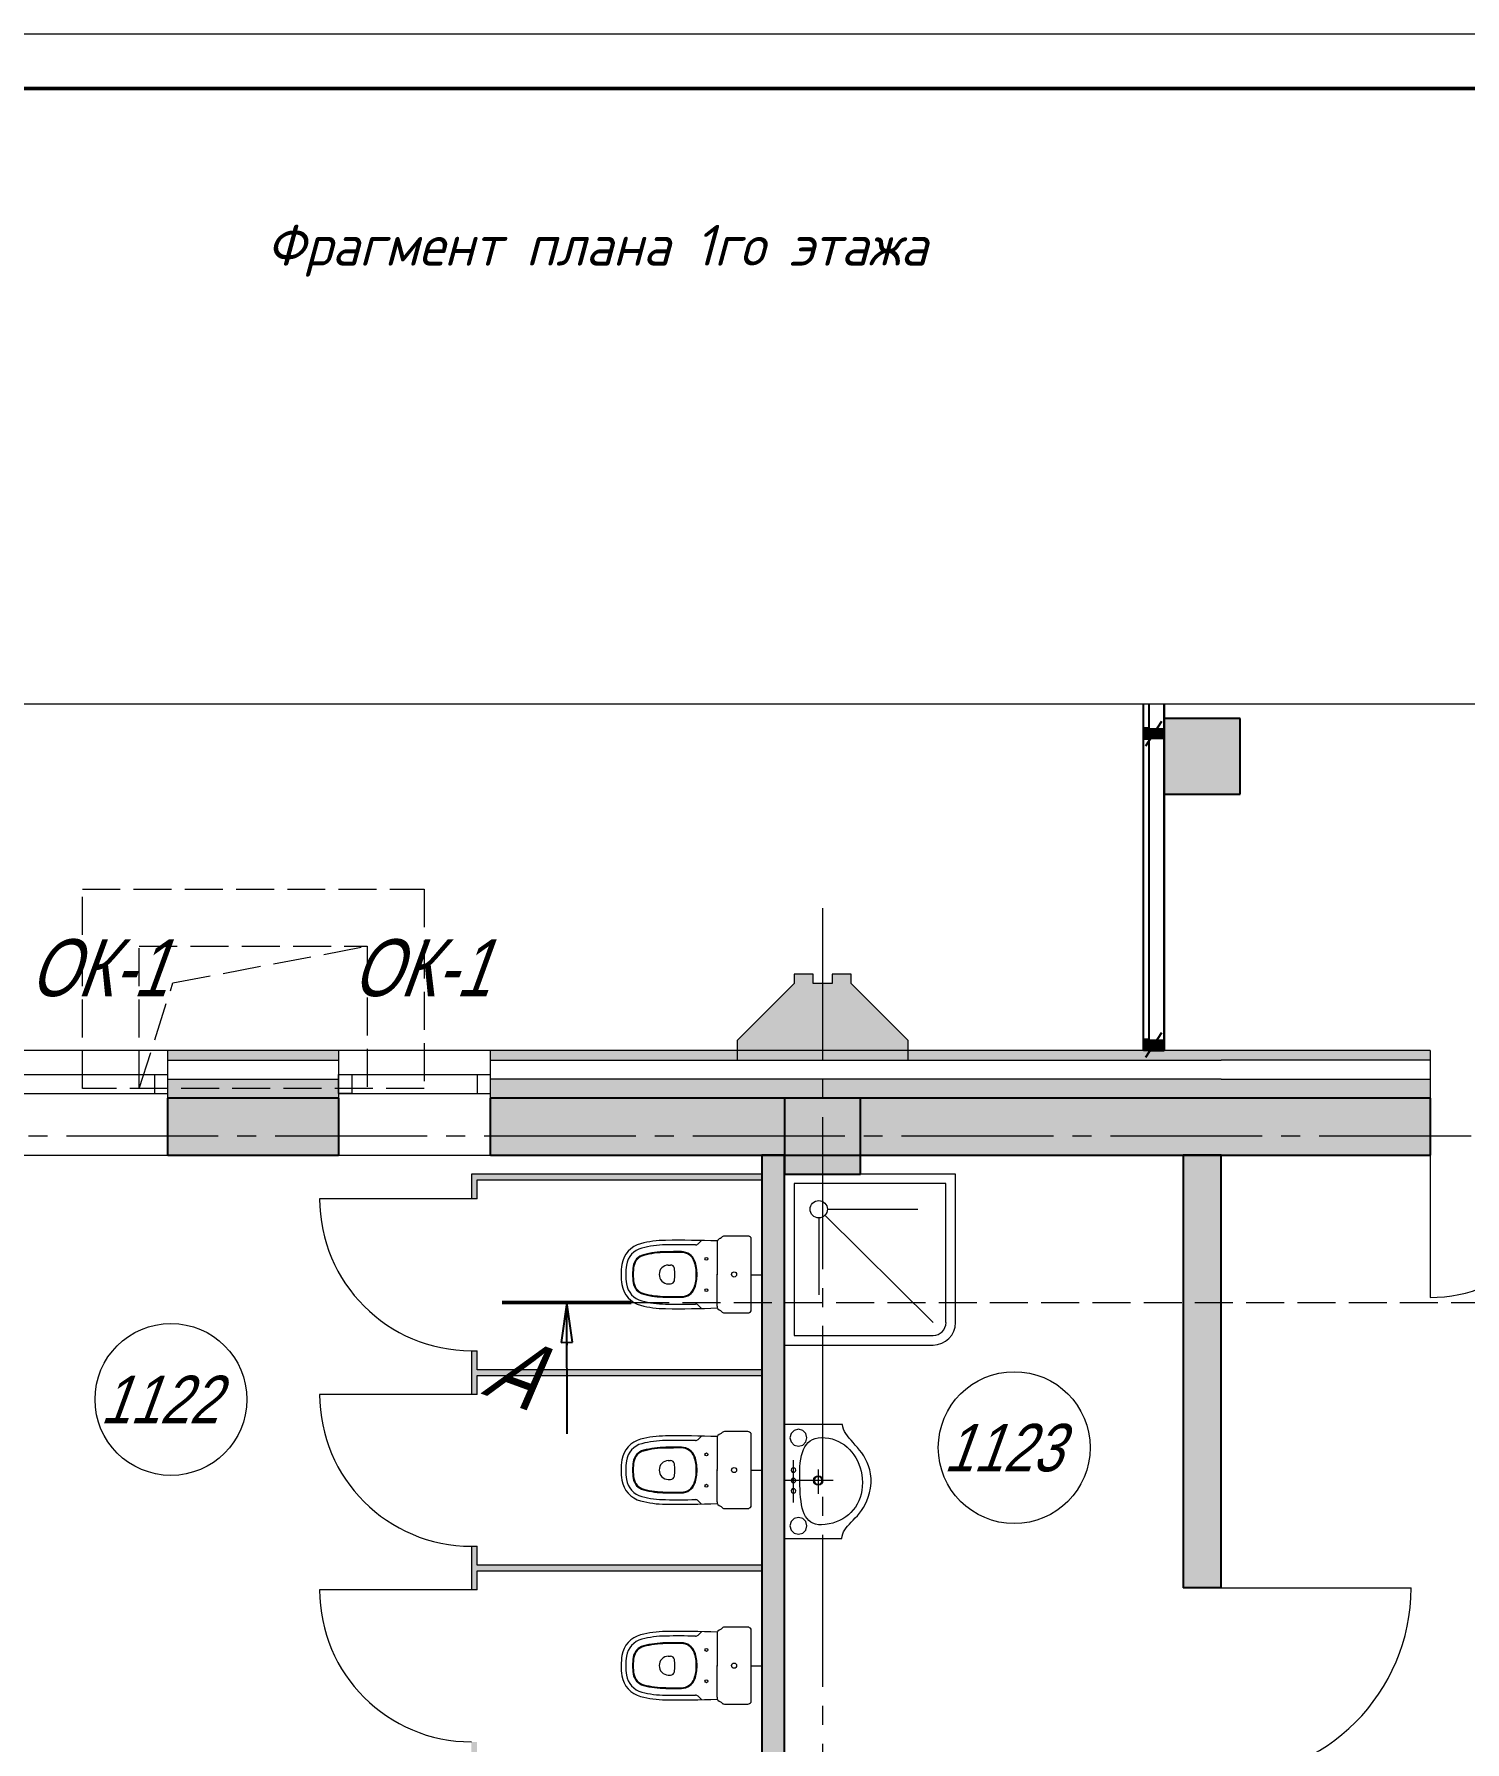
# Model space of a CAD drawing. Header units: millimetres. Extents: x 1949 to 134543, y 1145 to 48705.
# Drawn here: x 71671 to 76947, y 28490 to 34785 of the extents above; entities that cross this region are included whole.
import ezdxf

# ---------------------------------------------------------------- set-up
doc = ezdxf.new("R2010")
doc.units = ezdxf.units.MM
doc.linetypes.add('LTYPE_2', pattern=[270, 200, -70])
doc.linetypes.add('LTYPE_5', pattern=[1100, 800, -100, 100, -100])
for name, color, linetype, lineweight, true_color in [('STANDARD', 18, 'Continuous', 25, 0x000000), ('Общий01', 18, 'Continuous', 13, 0x000000), ('Общий02', 18, 'Continuous', 18, 0x000000), ('Растровая_поверхность', 18, 'Continuous', 5, 0x000000), ('Стена', 18, 'Continuous', 50, 0x000000), ('Стилевая_поверхн.', 18, 'Continuous', 5, 0x000000), ('Текст_1_10', 18, 'Continuous', 25, 0x000000)]:
    doc.layers.add(name, color=color, linetype=linetype, lineweight=lineweight, true_color=true_color)
doc.layers.add('АГПТ', color=7, linetype='Continuous')
doc.layers.add('Горизонтали--MAJ', color=56, linetype='Continuous', lineweight=5)
doc.layers.add('Оси', color=30, linetype='LTYPE_5', lineweight=9)
doc.styles.add('ARIALUNICODEMS', font='ARIALUNI.ttf')
doc.styles.add('GOST-2.304_Type-B_italic', font='GOST_Common Italic.ttf')

# ---------------------------------------------------------------- blocks, each defined once
blk = doc.blocks.new('1эт')
at = {"layer": 'Растровая_поверхность', "linetype": 'Continuous', "lineweight": 9}
blk.add_hatch(color=252, dxfattribs=at).paths.add_polyline_path([(-563121.4, 438193), (-563121.4, 438246.7), (-563421.3, 438546.7), (-563421.3, 438596.7), (-563521.4, 438596.7), (-563521.4, 438546.7), (-563621.4, 438546.7), (-563621.4, 438596.7), (-563721.5, 438596.7), (-563721.5, 438546.7), (-564021.5, 438246.7), (-564021.5, 438193)])
at = {"layer": 'Стена', "linetype": 'Continuous', "lineweight": 5}
for points in [[(-561371.5, 439943), (-561771.5, 439943), (-561771.5, 439543), (-561371.5, 439543)], [(-563371.5, 437943), (-563771.5, 437943), (-563771.5, 437543), (-563371.5, 437543)], [(-563891.5, 437643), (-563891.5, 429743), (-563771.5, 429743), (-563771.5, 437643)], [(-565421.5, 437513), (-563891.5, 437513), (-563891.5, 437543), (-565421.5, 437543)], [(-565391.5, 436483), (-563891.5, 436483), (-563891.5, 436513), (-565391.5, 436513)], [(-565391.5, 435453), (-563891.5, 435453), (-563891.5, 435483), (-565391.5, 435483)]]:
    blk.add_hatch(color=252, dxfattribs=at).paths.add_polyline_path(points)
h = blk.add_hatch(color=252, dxfattribs=at)
h.paths.add_polyline_path([(-567021.5, 438193), (-567021.5, 438143), (-566121.5, 438143), (-566121.5, 438193)])
h.paths.add_polyline_path([(-561471.5, 438193), (-565321.5, 438193), (-565321.5, 438143), (-561471.5, 438143)])
h.paths.add_polyline_path([(-567821.5, 438143), (-567821.5, 438193), (-571271.4, 438193), (-571271.4, 438143)])
h.paths.add_polyline_path([(-573071.4, 438143), (-572071.4, 438143), (-572071.4, 438193), (-573071.4, 438193)])
h.paths.add_polyline_path([(-580121.4, 438193), (-580121.4, 438143), (-579071.4, 438143), (-579071.4, 438193)])
h.paths.add_polyline_path([(-583121.4, 438193), (-583371.5, 438193), (-583371.5, 438143), (-583121.4, 438143)])
h.paths.add_polyline_path([(-573871.4, 438143), (-573871.4, 438193), (-576071.4, 438193), (-576071.4, 438143)])
h = blk.add_hatch(color=252, dxfattribs=at)
h.paths.add_polyline_path([(-558871.5, 438143), (-556071.5, 438143), (-556071.5, 438193), (-558871.5, 438193)])
h.paths.add_polyline_path([(-553071.5, 438143), (-553071.5, 438193), (-554071.5, 438193), (-554071.5, 438143)])
h.paths.add_polyline_path([(-546371.5, 438143), (-546371.5, 438193), (-548071.5, 438193), (-548071.5, 438143)])
h.paths.add_polyline_path([(-560371.5, 438143), (-560371.5, 438193), (-561471.5, 438193), (-561471.5, 438143)])
h = blk.add_hatch(color=252, dxfattribs=at)
h.paths.add_polyline_path([(-565321.5, 437943), (-561471.5, 437943), (-561471.5, 438043), (-565321.5, 438043)])
h.paths.add_polyline_path([(-573871.4, 437943), (-573871.4, 438043), (-576071.4, 438043), (-576071.4, 437943)])
h.paths.add_polyline_path([(-571271.4, 437943), (-567821.5, 437943), (-567821.5, 438043), (-571271.4, 438043)])
h.paths.add_polyline_path([(-583121.4, 437943), (-583121.4, 438043), (-583371.5, 438043), (-583371.5, 437943)])
h.paths.add_polyline_path([(-566121.5, 438043), (-567021.5, 438043), (-567021.5, 437943), (-566121.5, 437943)])
h.paths.add_polyline_path([(-573071.4, 438043), (-573071.4, 437943), (-572071.4, 437943), (-572071.4, 438043)])
h.paths.add_polyline_path([(-579071.4, 438043), (-580121.4, 438043), (-580121.4, 437943), (-579071.4, 437943)])
h = blk.add_hatch(color=252, dxfattribs=at)
h.paths.add_polyline_path([(-558871.5, 437943), (-556071.5, 437943), (-556071.5, 438043), (-558871.5, 438043)])
h.paths.add_polyline_path([(-553071.5, 437943), (-553071.5, 438043), (-554071.5, 438043), (-554071.5, 437943)])
h.paths.add_polyline_path([(-546371.5, 437943), (-546371.5, 438043), (-548071.5, 438043), (-548071.5, 437943)])
h.paths.add_polyline_path([(-560371.5, 437943), (-560371.5, 438043), (-561471.5, 438043), (-561471.5, 437943)])
h = blk.add_hatch(color=252, dxfattribs=at)
h.paths.add_polyline_path([(-580121.4, 437943), (-580121.4, 437643), (-579071.4, 437643), (-579071.4, 437943)])
h.paths.add_polyline_path([(-573071.4, 437643), (-572071.4, 437643), (-572071.4, 437943), (-573071.4, 437943)])
h.paths.add_polyline_path([(-567021.5, 437943), (-567021.5, 437643), (-566121.5, 437643), (-566121.5, 437943)])
h.paths.add_polyline_path([(-561471.5, 437943), (-565321.5, 437943), (-565321.5, 437643), (-561471.5, 437643)])
h.paths.add_polyline_path([(-567821.5, 437643), (-567821.5, 437943), (-571271.4, 437943), (-571271.4, 437643)])
h.paths.add_polyline_path([(-573871.4, 437943), (-576071.4, 437943), (-576071.4, 437643), (-573871.4, 437643)])
h.paths.add_polyline_path([(-583121.4, 437643), (-583121.4, 437943), (-583371.5, 437943), (-583371.5, 437643)])
h = blk.add_hatch(color=252, dxfattribs=at)
h.paths.add_polyline_path([(-558871.5, 437643), (-556071.5, 437643), (-556071.5, 437943), (-558871.5, 437943)])
h.paths.add_polyline_path([(-553071.5, 437643), (-553071.5, 437943), (-554071.5, 437943), (-554071.5, 437643)])
h.paths.add_polyline_path([(-546871.6, 437943), (-548071.5, 437943), (-548071.5, 437643), (-546871.6, 437643)])
h.paths.add_polyline_path([(-560371.5, 437643), (-560371.5, 437943), (-561471.5, 437943), (-561471.5, 437643)])
h = blk.add_hatch(color=252, dxfattribs=at)
h.paths.add_polyline_path([(-561471.5, 435363.2), (-561471.5, 437643), (-561671.5, 437643), (-561671.5, 435363.2)])
h.paths.add_polyline_path([(-561471.5, 431843.2), (-561671.5, 431843.2), (-561671.5, 429743), (-561471.5, 429743)])
h.paths.add_polyline_path([(-561671.5, 434363.2), (-561671.5, 432743.2), (-561471.5, 432743.2), (-561471.5, 434363.2)])
h = blk.add_hatch(color=252, dxfattribs=at)
h.paths.add_polyline_path([(-565421.5, 434553), (-565421.5, 434323), (-565391.5, 434323), (-565391.5, 434553)])
h.paths.add_polyline_path([(-565421.5, 437413), (-565391.5, 437413), (-565391.5, 437513), (-565421.5, 437513)])
h.paths.add_polyline_path([(-565391.5, 433423), (-565391.5, 433523), (-565421.5, 433523), (-565421.5, 433423)])
h.paths.add_polyline_path([(-565421.5, 435353), (-565391.5, 435353), (-565391.5, 435583), (-565421.5, 435583)])
h.paths.add_polyline_path([(-565391.5, 436383), (-565391.5, 436613), (-565421.5, 436613), (-565421.5, 436383)])
at = {"layer": 'Стилевая_поверхн.', "linetype": 'Continuous', "lineweight": 25}
for points in [[(-561771.4, 439892.6), (-561880.6, 439892.6), (-561880.6, 439832.6), (-561771.4, 439832.6)], [(-561771.4, 438253), (-561880.6, 438253), (-561880.6, 438193), (-561771.4, 438193)]]:
    blk.add_hatch(color=252, dxfattribs=at).paths.add_polyline_path(points)
at = {"layer": 'STANDARD', "color": 252, "linetype": 'Continuous', "lineweight": 5}
blk.add_line((-589870.2, 440019.1), (-559993.4, 440019.1), dxfattribs=at)
at = {"layer": 'STANDARD', "color": 252, "linetype": 'LTYPE_2', "lineweight": 5}
for p, q in [((-567471.5, 437993), (-567471.5, 439043)), ((-567471.5, 439043), (-565671.5, 439043)), ((-565671.5, 439043), (-565671.5, 437993)), ((-567171.5, 437993), (-567171.5, 438743)), ((-567171.5, 438743), (-565971.5, 438743)), ((-566994.5, 438550.1), (-565971.5, 438743)), ((-565971.5, 438743), (-565971.5, 437993)), ((-567171.5, 437993), (-566994.5, 438550.1)), ((-565671.5, 437993), (-567471.5, 437993))]:
    blk.add_line(p, q, dxfattribs=at)
at = {"layer": 'Горизонтали--MAJ', "color": 252, "linetype": 'Continuous', "lineweight": 5}
for p, q in [((-562871.5, 437543), (-563771.5, 437543)), ((-563771.5, 437543), (-563771.5, 436642.5)), ((-562871.5, 436760.9), (-562871.5, 437543)), ((-562921.5, 437493), (-563721.5, 437493)), ((-563721.5, 437493), (-563721.5, 436692.5)), ((-562921.5, 436760.9), (-562921.5, 437493)), ((-563546.1, 437358.1), (-563069.7, 437358.1)), ((-563591.7, 437312.5), (-563591.7, 436906.4)), ((-563559.3, 437326), (-562989.4, 436760.9)), ((-564226.9, 437175.6), (-564209.4, 437193.2)), ((-564127.9, 437180.8), (-564127.9, 437016.8)), ((-563966.1, 437216.8), (-564088.9, 437216.8)), ((-563947.9, 437016.8), (-563947.9, 437203.1)), ((-564384.9, 437063.8), (-564372.2, 437063.8)), ((-564127.9, 437014.3), (-564127.9, 437016.8)), ((-564127.9, 437014.3), (-564127.9, 437011.8)), ((-564127.9, 436847.8), (-564127.9, 437011.8)), ((-563947.9, 437014.3), (-563947.9, 437016.8)), ((-563947.9, 437011.8), (-563947.9, 437014.3)), ((-563947.9, 437013), (-563891.5, 437013)), ((-563947.9, 436825.4), (-563947.9, 437011.8)), ((-564384.9, 436964.8), (-564372.2, 436964.8)), ((-564226.9, 436852.9), (-564209.4, 436835.4)), ((-564088.9, 436811.8), (-563966.1, 436811.8)), ((-563771.5, 436642.5), (-562989.4, 436642.9)), ((-563721.5, 436692.5), (-562989.4, 436692.9)), ((-563966.1, 436186.8), (-564088.9, 436186.8)), ((-563466.1, 436224.3), (-563771.5, 436224.3)), ((-563771.5, 436224.3), (-563771.5, 435624.3)), ((-563738, 436176.8), (-563744.2, 436154.5)), ((-563721.8, 436192.7), (-563738, 436176.8)), ((-563699, 436198.8), (-563721.8, 436192.7)), ((-563676.2, 436192.7), (-563699, 436198.8)), ((-563660, 436176.8), (-563676.2, 436192.7)), ((-563653.8, 436154.5), (-563660, 436176.8)), ((-563464.6, 436211.8), (-563466.1, 436224.3)), ((-563461.1, 436199.7), (-563464.6, 436211.8)), ((-563455.8, 436187.9), (-563461.1, 436199.7)), ((-563448.9, 436176.2), (-563455.8, 436187.9)), ((-563440.7, 436164.6), (-563448.9, 436176.2)), ((-564226.9, 436145.6), (-564209.4, 436163.2)), ((-564127.9, 436150.8), (-564127.9, 435986.8)), ((-563947.9, 435986.8), (-563947.9, 436173.1)), ((-563744.2, 436154.5), (-563738, 436132.1)), ((-563738, 436132.1), (-563721.8, 436116.2)), ((-563721.8, 436116.2), (-563699, 436110.1)), ((-563699, 436110.1), (-563676.2, 436116.2)), ((-563678, 436077.4), (-563672.2, 436092.9)), ((-563676.2, 436116.2), (-563660, 436132.1)), ((-563672.2, 436092.9), (-563665.3, 436106.8)), ((-563665.3, 436106.8), (-563657.1, 436119)), ((-563660, 436132.1), (-563653.8, 436154.5)), ((-563657.1, 436119), (-563647.6, 436129.6)), ((-563647.6, 436129.6), (-563636.7, 436138.4)), ((-563636.7, 436138.4), (-563624.3, 436145.4)), ((-563624.3, 436145.4), (-563610.3, 436150.6)), ((-563610.3, 436150.6), (-563594.7, 436153.8)), ((-563594.7, 436153.8), (-563577.3, 436155.1)), ((-563577.3, 436155.1), (-563558.2, 436154.5)), ((-563558.2, 436154.5), (-563539.6, 436152)), ((-563539.6, 436152), (-563521.6, 436147.9)), ((-563521.6, 436147.9), (-563504.2, 436142.1)), ((-563504.2, 436142.1), (-563487.6, 436134.9)), ((-563487.6, 436134.9), (-563471.8, 436126.3)), ((-563471.8, 436126.3), (-563456.8, 436116.3)), ((-563456.8, 436116.3), (-563442.7, 436105)), ((-563442.7, 436105), (-563429.6, 436092.5)), ((-563431.4, 436152.9), (-563440.7, 436164.6)), ((-563421.2, 436141), (-563431.4, 436152.9)), ((-563429.6, 436092.5), (-563417.4, 436078.9)), ((-563410.4, 436128.8), (-563421.2, 436141)), ((-563399.2, 436116.2), (-563410.4, 436128.8)), ((-563387.8, 436103), (-563399.2, 436116.2)), ((-563376.5, 436089.1), (-563387.8, 436103)), ((-563365.5, 436074.5), (-563376.5, 436089.1)), ((-564384.9, 436033.8), (-564372.2, 436033.8)), ((-563731.2, 435994.2), (-563735.5, 435989.9)), ((-563725.1, 435995.8), (-563731.2, 435994.2)), ((-563725.1, 435814), (-563725.1, 436036)), ((-563718.9, 435994.2), (-563725.1, 435995.8)), ((-563714.5, 435989.9), (-563718.9, 435994.2)), ((-563691.9, 435978.2), (-563690.9, 436000.8)), ((-563690.9, 436000.8), (-563689, 436022.1)), ((-563689, 436022.1), (-563686.3, 436042)), ((-563686.3, 436042), (-563682.7, 436060.4)), ((-563682.7, 436060.4), (-563678, 436077.4)), ((-563417.4, 436078.9), (-563406.3, 436064.3)), ((-563406.3, 436064.3), (-563396.3, 436048.7)), ((-563396.3, 436048.7), (-563387.5, 436032.2)), ((-563387.5, 436032.2), (-563379.9, 436014.9)), ((-563379.9, 436014.9), (-563373.5, 435996.9)), ((-563373.5, 435996.9), (-563368.5, 435978.2)), ((-563355, 436059), (-563365.5, 436074.5)), ((-563345.2, 436042.5), (-563355, 436059)), ((-563336.5, 436024.9), (-563345.2, 436042.5)), ((-563328.9, 436006), (-563336.5, 436024.9)), ((-563322.8, 435985.7), (-563328.9, 436006)), ((-564384.9, 435934.8), (-564372.2, 435934.8)), ((-564127.9, 435984.3), (-564127.9, 435986.8)), ((-564127.9, 435984.3), (-564127.9, 435981.8)), ((-564127.9, 435817.8), (-564127.9, 435981.8)), ((-563947.9, 435984.3), (-563947.9, 435986.8)), ((-563947.9, 435981.8), (-563947.9, 435984.3)), ((-563947.9, 435983), (-563891.5, 435983)), ((-563947.9, 435795.4), (-563947.9, 435981.8)), ((-563516.5, 435929.3), (-563771.5, 435929.3)), ((-563735.5, 435989.9), (-563737.2, 435983.9)), ((-563737.2, 435983.9), (-563735.5, 435977.8)), ((-563735.5, 435935.3), (-563737.2, 435929.3)), ((-563737.2, 435929.3), (-563735.5, 435923.2)), ((-563735.5, 435977.8), (-563731.2, 435973.5)), ((-563731.2, 435939.6), (-563735.5, 435935.3)), ((-563735.5, 435923.2), (-563731.2, 435919)), ((-563731.2, 435973.5), (-563725.1, 435971.9)), ((-563725.1, 435941.2), (-563731.2, 435939.6)), ((-563731.2, 435919), (-563725.1, 435917.3)), ((-563725.1, 435971.9), (-563718.9, 435973.5)), ((-563718.9, 435939.6), (-563725.1, 435941.2)), ((-563725.1, 435917.3), (-563718.9, 435919)), ((-563718.9, 435973.5), (-563714.5, 435977.8)), ((-563714.5, 435935.3), (-563718.9, 435939.6)), ((-563718.9, 435919), (-563714.5, 435923.2)), ((-563712.9, 435983.9), (-563714.5, 435989.9)), ((-563714.5, 435977.8), (-563712.9, 435983.9)), ((-563712.9, 435929.3), (-563714.5, 435935.3)), ((-563714.5, 435923.2), (-563712.9, 435929.3)), ((-563692.3, 435954.3), (-563691.9, 435978.2)), ((-563692, 435929.3), (-563692.3, 435954.3)), ((-563691.4, 435905.4), (-563692, 435929.3)), ((-563690.5, 435882.5), (-563691.4, 435905.4)), ((-563612.4, 435939.4), (-563615.2, 435929.3)), ((-563615.2, 435929.3), (-563612.4, 435919.1)), ((-563605.1, 435946.7), (-563612.4, 435939.4)), ((-563612.4, 435919.1), (-563605.1, 435911.9)), ((-563594.7, 435949.4), (-563605.1, 435946.7)), ((-563605.1, 435911.9), (-563594.7, 435909.1)), ((-563594.7, 435987.9), (-563594.7, 435859.8)), ((-563584.4, 435946.7), (-563594.7, 435949.4)), ((-563594.7, 435909.1), (-563584.4, 435911.9)), ((-563577, 435939.4), (-563584.4, 435946.7)), ((-563584.4, 435911.9), (-563577, 435919.1)), ((-563574.2, 435929.3), (-563577, 435939.4)), ((-563577, 435919.1), (-563574.2, 435929.3)), ((-563368.5, 435978.2), (-563364.8, 435959)), ((-563364.8, 435959), (-563362.6, 435939.2)), ((-563362.6, 435939.2), (-563361.8, 435919)), ((-563361.8, 435919), (-563362.6, 435897.9)), ((-563318.4, 435964), (-563322.8, 435985.7)), ((-563319.1, 435888.8), (-563315.6, 435915.6)), ((-563315.9, 435940.7), (-563318.4, 435964)), ((-563315.6, 435915.6), (-563315.9, 435940.7)), ((-564226.9, 435822.9), (-564209.4, 435805.4)), ((-563735.5, 435880.7), (-563737.2, 435874.7)), ((-563737.2, 435874.7), (-563735.5, 435868.7)), ((-563731.2, 435885), (-563735.5, 435880.7)), ((-563735.5, 435868.7), (-563731.2, 435864.4)), ((-563725.1, 435886.6), (-563731.2, 435885)), ((-563731.2, 435864.4), (-563725.1, 435862.7)), ((-563718.9, 435885), (-563725.1, 435886.6)), ((-563725.1, 435862.7), (-563718.9, 435864.4)), ((-563714.5, 435880.7), (-563718.9, 435885)), ((-563718.9, 435864.4), (-563714.5, 435868.7)), ((-563712.9, 435874.7), (-563714.5, 435880.7)), ((-563714.5, 435868.7), (-563712.9, 435874.7)), ((-563689.2, 435860.5), (-563690.5, 435882.5)), ((-563687.5, 435839.6), (-563689.2, 435860.5)), ((-563685.1, 435819.8), (-563687.5, 435839.6)), ((-563682.1, 435801.2), (-563685.1, 435819.8)), ((-563381.2, 435821.8), (-563389.4, 435805.1)), ((-563374.4, 435839.4), (-563381.2, 435821.8)), ((-563368.9, 435858), (-563374.4, 435839.4)), ((-563365, 435877.5), (-563368.9, 435858)), ((-563362.6, 435897.9), (-563365, 435877.5)), ((-563347.3, 435803.3), (-563338.5, 435821.8)), ((-563338.5, 435821.8), (-563330.8, 435842.1)), ((-563330.8, 435842.1), (-563324.3, 435864.4)), ((-563324.3, 435864.4), (-563319.1, 435888.8)), ((-564088.9, 435781.8), (-563966.1, 435781.8)), ((-563721.8, 435728.7), (-563738, 435712.8)), ((-563699, 435734.8), (-563721.8, 435728.7)), ((-563676.2, 435728.7), (-563699, 435734.8)), ((-563678.4, 435783.8), (-563682.1, 435801.2)), ((-563673.8, 435767.8), (-563678.4, 435783.8)), ((-563660, 435712.8), (-563676.2, 435728.7)), ((-563668.2, 435753.2), (-563673.8, 435767.8)), ((-563661.5, 435740), (-563668.2, 435753.2)), ((-563653.7, 435728.5), (-563661.5, 435740)), ((-563644.6, 435718.5), (-563653.7, 435728.5)), ((-563465.4, 435727.7), (-563482, 435718.9)), ((-563449.8, 435737.7), (-563465.4, 435727.7)), ((-563435.3, 435748.9), (-563449.8, 435737.7)), ((-563422, 435761.3), (-563435.3, 435748.9)), ((-563409.9, 435774.8), (-563422, 435761.3)), ((-563410.1, 435720.6), (-563399.4, 435731.9)), ((-563399, 435789.4), (-563409.9, 435774.8)), ((-563399.4, 435731.9), (-563388.5, 435744)), ((-563389.4, 435805.1), (-563399, 435789.4)), ((-563388.5, 435744), (-563377.6, 435756.9)), ((-563377.6, 435756.9), (-563367, 435771)), ((-563367, 435771), (-563356.8, 435786.4)), ((-563356.8, 435786.4), (-563347.3, 435803.3)), ((-563738, 435712.8), (-563744.2, 435690.4)), ((-563744.2, 435690.4), (-563738, 435668.1)), ((-563738, 435668.1), (-563721.8, 435652.1)), ((-563721.8, 435652.1), (-563699, 435646.1)), ((-563699, 435646.1), (-563676.2, 435652.1)), ((-563676.2, 435652.1), (-563660, 435668.1)), ((-563653.8, 435690.4), (-563660, 435712.8)), ((-563660, 435668.1), (-563653.8, 435690.4)), ((-563634.2, 435710.3), (-563644.6, 435718.5)), ((-563622.3, 435703.8), (-563634.2, 435710.3)), ((-563608.9, 435699.2), (-563622.3, 435703.8)), ((-563593.8, 435696.5), (-563608.9, 435699.2)), ((-563576.9, 435695.9), (-563593.8, 435696.5)), ((-563558.2, 435697.3), (-563576.9, 435695.9)), ((-563537.8, 435700.6), (-563558.2, 435697.3)), ((-563518.3, 435705.3), (-563537.8, 435700.6)), ((-563499.7, 435711.5), (-563518.3, 435705.3)), ((-563482, 435718.9), (-563499.7, 435711.5)), ((-563469.6, 435624.3), (-563468.6, 435636.7)), ((-563468.6, 435636.7), (-563465.8, 435648.2)), ((-563465.8, 435648.2), (-563461.3, 435659)), ((-563461.3, 435659), (-563455.3, 435669.4)), ((-563455.3, 435669.4), (-563448.1, 435679.6)), ((-563448.1, 435679.6), (-563439.8, 435689.5)), ((-563439.8, 435689.5), (-563430.5, 435699.6)), ((-563430.5, 435699.6), (-563420.6, 435709.9)), ((-563420.6, 435709.9), (-563410.1, 435720.6)), ((-563771.5, 435624.3), (-563469.6, 435624.3)), ((-564226.9, 435115.6), (-564209.4, 435133.2)), ((-564127.9, 435120.8), (-564127.9, 434956.8)), ((-563966.1, 435156.8), (-564088.9, 435156.8)), ((-563947.9, 434956.8), (-563947.9, 435143.1)), ((-564384.9, 435003.8), (-564372.2, 435003.8)), ((-564127.9, 434954.3), (-564127.9, 434956.8)), ((-564127.9, 434954.3), (-564127.9, 434951.8)), ((-564127.9, 434787.8), (-564127.9, 434951.8)), ((-563947.9, 434954.3), (-563947.9, 434956.8)), ((-563947.9, 434951.8), (-563947.9, 434954.3)), ((-563947.9, 434953), (-563891.5, 434953)), ((-563947.9, 434765.4), (-563947.9, 434951.8)), ((-564384.9, 434904.8), (-564372.2, 434904.8)), ((-564226.9, 434792.9), (-564209.4, 434775.4)), ((-564088.9, 434751.8), (-563966.1, 434751.8))]:
    blk.add_line(p, q, dxfattribs=at)
for centre, radius in [((-563591.7, 437358.1), 45.6), ((-564183.9, 437096.8), 7.5), ((-564038.2, 437014.3), 13.5), ((-564183.9, 436931.8), 7.5), ((-564183.9, 436066.8), 7.5), ((-564038.2, 435984.3), 13.5), ((-564183.9, 435901.8), 7.5), ((-563594.7, 435929.3), 25), ((-564183.9, 435036.8), 7.5), ((-564038.2, 434954.3), 13.5), ((-564183.9, 434871.8), 7.5)]:
    blk.add_circle(centre, radius, dxfattribs=at)
for centre, radius, start, end in [((-564496.6, 437046.8), 134, 104.53948, 171.18381), ((-564392.2, 436644.1), 550, 90.70946, 104.53949), ((-564392.2, 436644.1), 526, 90.70946, 104.53949), ((-564330.9, 431694.5), 5500, 87.86383, 90.70945), ((-564330.9, 431694.5), 5476, 89.06363, 90.70945), ((-564241.1, 437189.8), 20, 269.06363, 315), ((-564102.9, 437180.8), 25, 106.21522, 180.00002), ((-564112.7, 437214.4), 10, 286.21522, 325.06277), ((-564088.9, 437197.8), 19, 90, 145.06276), ((-563966.1, 437196.8), 20, 29.01688, 90.00001), ((-563955.9, 437203.1), 8, 359.99997, 24.78849), ((-564496.6, 437046.8), 110, 104.53948, 171.18381), ((-564496.6, 437046.8), 74, 104.53948, 171.18381), ((-564496.6, 437046.8), 70, 104.53948, 171.18381), ((-564392.2, 436644.1), 490, 90.70946, 104.53949), ((-564392.2, 436644.1), 486, 90.70946, 104.53949), ((-564330.9, 431694.5), 5440, 89.8352, 90.70946), ((-564330.9, 431694.5), 5436, 89.8352, 90.70946), ((-564315.4, 437059.5), 75, 19.98398, 89.83519), ((-564315.4, 437059.5), 71, 19.98398, 89.83519), ((-564432.9, 437016.8), 196, 359.26916, 19.98401), ((-564432.9, 437016.8), 200, 359.28378, 19.98401), ((-564302.9, 437016.8), 330, 171.18381, 180.43404), ((-564302.9, 437011.8), 330, 179.56593, 188.81618), ((-564302.9, 437016.8), 306, 171.18381, 180.46813), ((-564302.9, 437011.8), 306, 179.53189, 188.81618), ((-564302.9, 437016.8), 270, 171.18381, 180.53052), ((-564302.9, 437011.8), 270, 179.46947, 188.81618), ((-564302.9, 437016.8), 266, 171.18381, 180.53849), ((-564302.9, 437011.8), 266, 179.46149, 188.81618), ((-564384.9, 437016.8), 47, 90, 183.04907), ((-564384.9, 437011.8), 47, 176.95091, 270), ((-564372.2, 437043.8), 20, 9.71515, 90), ((-564529.9, 437016.8), 180, 359.20419, 9.71517), ((-564529.9, 437011.8), 180, 350.28485, 0.79582), ((-564432.9, 437011.8), 196, 340.01601, 0.73085), ((-564432.9, 437011.8), 200, 340.01601, 0.71624), ((-564496.6, 436981.7), 134, 188.81618, 255.46052), ((-564496.6, 436981.7), 110, 188.81618, 255.46052), ((-564496.6, 436981.7), 74, 188.81618, 255.46052), ((-564496.6, 436981.7), 70, 188.81618, 255.46052), ((-564392.2, 437384.4), 490, 255.46051, 269.29055), ((-564392.2, 437384.4), 486, 255.46051, 269.29055), ((-564330.9, 442334), 5436, 269.29054, 270.1648), ((-564330.9, 442334), 5440, 269.29054, 270.1648), ((-564372.2, 436984.8), 20, 270, 350.28485), ((-564315.4, 436969), 71, 270.16479, 340.01601), ((-564315.4, 436969), 75, 270.16479, 340.01601), ((-564392.2, 437384.4), 550, 255.46051, 269.29055), ((-564392.2, 437384.4), 526, 255.46051, 269.29055), ((-564330.9, 442334), 5500, 269.29054, 272.13617), ((-564330.9, 442334), 5476, 269.29054, 270.93637), ((-564241.1, 436838.7), 20, 45, 90.93637), ((-564102.9, 436847.8), 25, 179.99999, 253.78478), ((-564112.7, 436814.1), 10, 34.93722, 73.78477), ((-564088.9, 436830.8), 19, 214.93723, 270), ((-563966.1, 436831.8), 20, 270, 330.98314), ((-563955.9, 436825.4), 8, 335.21152, 0.00003), ((-562989.4, 436760.9), 118, 270.03228, 359.99999), ((-562989.4, 436760.9), 68, 270.03228, 359.99999), ((-564102.9, 436150.8), 25, 106.21522, 180.00002), ((-564112.7, 436184.4), 10, 286.21522, 325.06277), ((-564088.9, 436167.8), 19, 90, 145.06276), ((-563966.1, 436166.8), 20, 29.01688, 90.00001), ((-563955.9, 436173.1), 8, 359.99997, 24.78849), ((-564496.6, 436016.8), 134, 104.53948, 171.18381), ((-564496.6, 436016.8), 110, 104.53948, 171.18381), ((-564496.6, 436016.8), 74, 104.53948, 171.18381), ((-564496.6, 436016.8), 70, 104.53948, 171.18381), ((-564392.2, 435614.1), 550, 90.70946, 104.53949), ((-564392.2, 435614.1), 526, 90.70946, 104.53949), ((-564392.2, 435614.1), 490, 90.70946, 104.53949), ((-564392.2, 435614.1), 486, 90.70946, 104.53949), ((-564330.9, 430664.5), 5500, 87.86383, 90.70945), ((-564330.9, 430664.5), 5476, 89.06363, 90.70945), ((-564330.9, 430664.5), 5440, 89.8352, 90.70946), ((-564330.9, 430664.5), 5436, 89.8352, 90.70946), ((-564315.4, 436029.5), 75, 19.98398, 89.83519), ((-564315.4, 436029.5), 71, 19.98398, 89.83519), ((-564241.1, 436159.8), 20, 269.06363, 315), ((-564302.9, 435986.8), 330, 171.18381, 180.43404), ((-564302.9, 435986.8), 306, 171.18381, 180.46813), ((-564302.9, 435986.8), 270, 171.18381, 180.53052), ((-564302.9, 435986.8), 266, 171.18381, 180.53849), ((-564384.9, 435986.8), 47, 90, 183.04907), ((-564372.2, 436013.8), 20, 9.71515, 90), ((-564529.9, 435986.8), 180, 359.20419, 9.71517), ((-564432.9, 435986.8), 196, 359.26916, 19.98401), ((-564432.9, 435986.8), 200, 359.28378, 19.98401), ((-564302.9, 435981.8), 330, 179.56593, 188.81618), ((-564496.6, 435951.7), 134, 188.81618, 255.46052), ((-564302.9, 435981.8), 306, 179.53189, 188.81618), ((-564496.6, 435951.7), 110, 188.81618, 255.46052), ((-564302.9, 435981.8), 270, 179.46947, 188.81618), ((-564496.6, 435951.7), 74, 188.81618, 255.46052), ((-564302.9, 435981.8), 266, 179.46149, 188.81618), ((-564496.6, 435951.7), 70, 188.81618, 255.46052), ((-564384.9, 435981.8), 47, 176.95091, 270), ((-564372.2, 435954.8), 20, 270, 350.28485), ((-564529.9, 435981.8), 180, 350.28485, 0.79582), ((-564315.4, 435939), 71, 270.16479, 340.01601), ((-564315.4, 435939), 75, 270.16479, 340.01601), ((-564432.9, 435981.8), 196, 340.01601, 0.73085), ((-564432.9, 435981.8), 200, 340.01601, 0.71624), ((-564392.2, 436354.4), 550, 255.46051, 269.29055), ((-564392.2, 436354.4), 526, 255.46051, 269.29055), ((-564392.2, 436354.4), 490, 255.46051, 269.29055), ((-564392.2, 436354.4), 486, 255.46051, 269.29055), ((-564330.9, 441304), 5476, 269.29054, 270.93637), ((-564330.9, 441304), 5436, 269.29054, 270.1648), ((-564330.9, 441304), 5440, 269.29054, 270.1648), ((-564241.1, 435808.7), 20, 45, 90.93637), ((-564102.9, 435817.8), 25, 179.99999, 253.78478), ((-564330.9, 441304), 5500, 269.29054, 272.13617), ((-564112.7, 435784.1), 10, 34.93722, 73.78477), ((-564088.9, 435800.8), 19, 214.93723, 270), ((-563966.1, 435801.8), 20, 270, 330.98314), ((-563955.9, 435795.4), 8, 335.21152, 0.00003), ((-564496.6, 434986.8), 134, 104.53948, 171.18381), ((-564392.2, 434584.1), 550, 90.70946, 104.53949), ((-564392.2, 434584.1), 526, 90.70946, 104.53949), ((-564330.9, 429634.5), 5500, 87.86383, 90.70945), ((-564330.9, 429634.5), 5476, 89.06363, 90.70945), ((-564241.1, 435129.8), 20, 269.06363, 315), ((-564102.9, 435120.8), 25, 106.21522, 180.00002), ((-564112.7, 435154.4), 10, 286.21522, 325.06277), ((-564088.9, 435137.8), 19, 90, 145.06276), ((-563966.1, 435136.8), 20, 29.01688, 90.00001), ((-563955.9, 435143.1), 8, 359.99997, 24.78849), ((-564302.9, 434956.8), 330, 171.18381, 180), ((-564496.6, 434986.8), 110, 104.53948, 171.18381), ((-564496.6, 434986.8), 74, 104.53948, 171.18381), ((-564496.6, 434986.8), 70, 104.53948, 171.18381), ((-564392.2, 434584.1), 490, 90.70946, 104.53949), ((-564392.2, 434584.1), 486, 90.70946, 104.53949), ((-564330.9, 429634.5), 5440, 89.8352, 90.70946), ((-564330.9, 429634.5), 5436, 89.8352, 90.70946), ((-564315.4, 434999.5), 75, 19.98398, 89.83519), ((-564315.4, 434999.5), 71, 19.98398, 89.83519), ((-564432.9, 434956.8), 196, 359.26916, 19.98401), ((-564432.9, 434956.8), 200, 359.28378, 19.98401), ((-564302.9, 434956.8), 330, 180, 180.43406), ((-564302.9, 434951.8), 330, 179.56593, 188.81618), ((-564302.9, 434956.8), 306, 171.18381, 180.46813), ((-564302.9, 434951.8), 306, 179.53189, 188.81618), ((-564302.9, 434956.8), 270, 171.18381, 180.53052), ((-564302.9, 434951.8), 270, 179.46947, 188.81618), ((-564302.9, 434956.8), 266, 171.18381, 180.53849), ((-564302.9, 434951.8), 266, 179.46149, 188.81618), ((-564384.9, 434956.8), 47, 90, 183.04907), ((-564384.9, 434951.8), 47, 176.95091, 270), ((-564372.2, 434983.8), 20, 9.71515, 90), ((-564372.2, 434924.8), 20, 270, 350.28485), ((-564529.9, 434956.8), 180, 359.20419, 9.71517), ((-564529.9, 434951.8), 180, 350.28485, 0.79582), ((-564432.9, 434951.8), 196, 340.01601, 0.73085), ((-564432.9, 434951.8), 200, 340.01601, 0.71624), ((-564496.6, 434921.7), 134, 188.81618, 255.46052), ((-564496.6, 434921.7), 110, 188.81618, 255.46052), ((-564496.6, 434921.7), 74, 188.81618, 255.46052), ((-564496.6, 434921.7), 70, 188.81618, 255.46052), ((-564392.2, 435324.4), 490, 255.46051, 269.29055), ((-564392.2, 435324.4), 486, 255.46051, 269.29055), ((-564330.9, 440274), 5436, 269.29054, 270.1648), ((-564330.9, 440274), 5440, 269.29054, 270.1648), ((-564315.4, 434909), 71, 270.16479, 340.01601), ((-564315.4, 434909), 75, 270.16479, 340.01601), ((-564392.2, 435324.4), 550, 255.46051, 269.29055), ((-564392.2, 435324.4), 526, 255.46051, 269.29055), ((-564330.9, 440274), 5500, 269.29054, 272.13617), ((-564330.9, 440274), 5476, 269.29054, 270.93637), ((-564241.1, 434778.7), 20, 45, 90.93637), ((-564102.9, 434787.8), 25, 179.99999, 253.78478), ((-564112.7, 434754.1), 10, 34.93722, 73.78477), ((-564088.9, 434770.8), 19, 214.93723, 270), ((-563966.1, 434771.8), 20, 270, 330.98314), ((-563955.9, 434765.4), 8, 335.21152, 0.00003)]:
    blk.add_arc(centre, radius, start, end, dxfattribs=at)
at = {"layer": 'Общий01', "color": 252, "linetype": 'LTYPE_5', "lineweight": 5}
for p, q in [((-563571.5, 438943), (-563571.5, 400396.2)), ((-542555.2, 437743), (-589862.7, 437743))]:
    blk.add_line(p, q, dxfattribs=at)
at = {"layer": 'Общий02', "color": 252, "linetype": 'Continuous', "lineweight": 5}
for p, q in [((-567021.5, 438193), (-567821.5, 438193)), ((-565321.5, 438193), (-566121.5, 438193)), ((-567821.5, 437643), (-567021.5, 437643)), ((-566121.5, 437643), (-565321.5, 437643))]:
    blk.add_line(p, q, dxfattribs=at)
at = {"layer": 'Общий02', "color": 252, "linetype": 'Continuous', "lineweight": 50}
blk.add_line((-565259.7, 436866.9), (-564579.7, 436866.9), dxfattribs=at)
at = {"layer": 'Общий02', "color": 252, "linetype": 'Continuous', "lineweight": 25}
for p, q in [((-564919.7, 436866.9), (-564949.1, 436656.8)), ((-564917.6, 436175.8), (-564919.7, 436866.9)), ((-564889.1, 436657), (-564919.7, 436866.9)), ((-564949.1, 436656.8), (-564889.1, 436657)), ((-564919.1, 436656.9), (-564919.1, 436641.9))]:
    blk.add_line(p, q, dxfattribs=at)
at = {"layer": 'Общий02', "color": 252, "linetype": 'LTYPE_2', "lineweight": 5}
blk.add_line((-564579.7, 436866.9), (-544569.7, 436866.9), dxfattribs=at)
at = {"layer": 'Растровая_поверхность', "color": 252, "linetype": 'Continuous', "lineweight": 9}
for p, q in [((-561850.6, 440019.1), (-561850.6, 439892.6)), ((-561771.4, 438193), (-561771.4, 440019.1)), ((-561850.6, 439892.6), (-561880.6, 439892.6)), ((-561880.6, 439892.6), (-561880.6, 439832.6)), ((-561771.4, 439832.6), (-561771.4, 439892.6)), ((-561880.6, 439832.6), (-561850.6, 439832.6)), ((-561850.6, 439832.6), (-561850.6, 438253)), ((-563721.5, 438546.7), (-564021.5, 438246.7)), ((-563621.4, 438596.7), (-563721.5, 438596.7)), ((-563721.5, 438596.7), (-563721.5, 438546.7)), ((-563621.4, 438546.7), (-563621.4, 438596.7)), ((-563521.4, 438546.7), (-563621.4, 438546.7)), ((-563421.3, 438596.7), (-563521.4, 438596.7)), ((-563521.4, 438596.7), (-563521.4, 438546.7)), ((-563421.3, 438546.7), (-563421.3, 438596.7)), ((-563121.4, 438246.7), (-563421.3, 438546.7)), ((-564021.5, 438246.7), (-564021.5, 438143)), ((-563121.4, 438143), (-563121.4, 438246.7)), ((-561850.6, 438253), (-561880.6, 438253)), ((-561880.6, 438253), (-561880.6, 438193)), ((-561771.4, 438193), (-561771.4, 438253)), ((-561880.6, 438193), (-561850.6, 438193)), ((-561850.6, 438193), (-561771.4, 438193)), ((-561850.6, 438193), (-561771.4, 438193))]:
    blk.add_line(p, q, dxfattribs=at)
at = {"layer": 'Стена', "color": 252, "linetype": 'Continuous', "lineweight": 25}
for p, q in [((-561371.5, 439943), (-561771.5, 439943)), ((-561771.5, 439943), (-561771.5, 439543)), ((-561371.5, 439543), (-561371.5, 439943)), ((-561771.5, 439543), (-561371.5, 439543)), ((-567021.5, 437643), (-567021.5, 437943)), ((-566121.5, 437943), (-567021.5, 437943)), ((-566121.5, 437943), (-566121.5, 437643)), ((-565321.5, 437643), (-565321.5, 437943)), ((-561471.5, 437943), (-565321.5, 437943)), ((-563371.5, 437943), (-563771.5, 437943)), ((-563771.5, 437943), (-563771.5, 437543)), ((-563371.5, 437543), (-563371.5, 437943)), ((-560371.5, 437943), (-561471.5, 437943)), ((-560371.5, 437943), (-560371.5, 437643)), ((-567021.5, 437643), (-566121.5, 437643)), ((-565321.5, 437643), (-561471.5, 437643)), ((-563891.5, 437643), (-563891.5, 437543)), ((-563771.5, 437643), (-563891.5, 437643)), ((-563771.5, 434063.2), (-563771.5, 437643)), ((-561471.5, 437643), (-561671.5, 437643)), ((-561671.5, 437643), (-561671.5, 435363.2)), ((-561471.5, 435363.2), (-561471.5, 437643)), ((-561471.5, 437643), (-560371.5, 437643)), ((-563891.5, 437543), (-563891.5, 437513)), ((-563771.5, 437543), (-563371.5, 437543)), ((-563891.5, 437513), (-563891.5, 436513)), ((-563891.5, 436513), (-563891.5, 436483)), ((-563891.5, 436483), (-563891.5, 435483)), ((-563891.5, 435483), (-563891.5, 435453)), ((-563891.5, 435453), (-563891.5, 434453)), ((-561471.5, 435363.2), (-561671.5, 435363.2))]:
    blk.add_line(p, q, dxfattribs=at)
at = {"layer": 'Стена', "color": 252, "linetype": 'Continuous', "lineweight": 13}
for p, q in [((-566121.5, 438193), (-567021.5, 438193)), ((-567021.5, 438143), (-567021.5, 438193)), ((-566121.5, 438193), (-566121.5, 438143)), ((-561471.5, 438193), (-565321.5, 438193)), ((-565321.5, 438143), (-565321.5, 438193)), ((-560371.5, 438193), (-561471.5, 438193)), ((-560371.5, 438193), (-560371.5, 438143)), ((-567021.5, 438043), (-567021.5, 438143)), ((-567021.5, 438143), (-566121.5, 438143)), ((-566121.5, 438143), (-566121.5, 438043)), ((-565321.5, 438043), (-565321.5, 438143)), ((-565321.5, 438143), (-561471.5, 438143)), ((-560371.5, 438143), (-561471.5, 438143)), ((-560371.5, 438143), (-560371.5, 438043)), ((-567021.5, 438043), (-566121.5, 438043)), ((-567021.5, 437943), (-567021.5, 438043)), ((-566121.5, 438043), (-566121.5, 437993)), ((-566121.5, 437993), (-566121.5, 437943)), ((-561471.5, 438043), (-565321.5, 438043)), ((-565321.5, 437993), (-565321.5, 438043)), ((-565321.5, 437943), (-565321.5, 437993)), ((-561471.5, 438043), (-560371.5, 438043)), ((-560371.5, 438043), (-560371.5, 437943)), ((-567021.5, 437943), (-566121.5, 437943)), ((-565321.5, 437943), (-561471.5, 437943)), ((-561471.5, 437943), (-560371.5, 437943))]:
    blk.add_line(p, q, dxfattribs=at)
at = {"layer": 'Стена', "color": 252, "linetype": 'Continuous', "lineweight": 5}
for p, q in [((-567821.5, 438068), (-567021.5, 438068)), ((-567091.5, 438068), (-567091.5, 437968)), ((-567021.5, 437968), (-567021.5, 438068)), ((-566121.5, 437968), (-566121.5, 438068)), ((-566121.5, 438068), (-565321.5, 438068)), ((-566051.5, 438068), (-566051.5, 437968)), ((-565391.5, 438068), (-565391.5, 437968)), ((-565321.5, 437968), (-565321.5, 438068)), ((-567821.5, 437968), (-567021.5, 437968)), ((-567091.5, 437968), (-567021.5, 437968)), ((-566051.5, 437968), (-566121.5, 437968)), ((-566121.5, 437968), (-565321.5, 437968)), ((-565391.5, 437968), (-565321.5, 437968)), ((-560371.5, 437643), (-560371.5, 436893)), ((-565421.5, 437413), (-566221.5, 437413)), ((-565421.5, 436383), (-566221.5, 436383)), ((-565421.5, 435353), (-566221.5, 435353)), ((-561471.5, 435363.2), (-560471.5, 435363.2))]:
    blk.add_line(p, q, dxfattribs=at)
at = {"layer": 'Стена', "color": 252, "linetype": 'Continuous', "lineweight": 9}
for p, q in [((-563891.5, 437543), (-565421.5, 437543)), ((-565421.5, 437543), (-565421.5, 437513)), ((-563891.5, 437513), (-563891.5, 437543)), ((-565421.5, 437513), (-565421.5, 437413)), ((-565391.5, 437413), (-565391.5, 437513)), ((-565391.5, 437513), (-563891.5, 437513)), ((-565391.5, 437413), (-565421.5, 437413)), ((-565421.5, 436613), (-565391.5, 436613)), ((-565421.5, 436613), (-565421.5, 436383)), ((-565391.5, 436513), (-565391.5, 436613)), ((-563891.5, 436513), (-565391.5, 436513)), ((-565391.5, 436383), (-565391.5, 436483)), ((-565391.5, 436483), (-563891.5, 436483)), ((-563891.5, 436483), (-563891.5, 436513)), ((-565391.5, 436383), (-565421.5, 436383)), ((-565421.5, 435583), (-565391.5, 435583)), ((-565421.5, 435583), (-565421.5, 435353)), ((-565391.5, 435483), (-565391.5, 435583)), ((-563891.5, 435483), (-565391.5, 435483)), ((-563891.5, 435453), (-563891.5, 435483)), ((-565391.5, 435353), (-565391.5, 435453)), ((-565391.5, 435453), (-563891.5, 435453)), ((-565391.5, 435353), (-565421.5, 435353))]:
    blk.add_line(p, q, dxfattribs=at)
at = {"layer": 'Стена', "color": 252, "linetype": 'Continuous', "lineweight": 5}
for centre, radius, start, end in [((-560371.5, 437643), 750, 270, 0), ((-565421.5, 437413), 800, 180, 270), ((-565421.5, 436383), 800, 180, 270), ((-565421.5, 435353), 800, 180, 270), ((-561471.5, 435363.2), 1000, 270, 0)]:
    blk.add_arc(centre, radius, start, end, dxfattribs=at)
at = {"layer": 'Стилевая_поверхн.', "color": 252, "linetype": 'Continuous', "lineweight": 25}
for p, q in [((-561880.6, 438193), (-561880.6, 440019.1)), ((-561850.6, 438193), (-561850.6, 440019.1)), ((-561771.4, 440019.1), (-561771.4, 438193)), ((-561771.4, 438193), (-561771.4, 440019.1)), ((-561867.9, 439797.5), (-561784.2, 439927.7)), ((-561867.9, 438157.9), (-561784.2, 438288.1)), ((-561771.4, 438193), (-561880.6, 438193)), ((-561850.6, 438193), (-561771.4, 438193))]:
    blk.add_line(p, q, dxfattribs=at)
at = {"layer": 'Текст_1_10', "color": 252, "linetype": 'Continuous', "lineweight": 5}
for centre in [(-567004.9, 436356.2), (-562562, 436102.4)]:
    blk.add_circle(centre, 400, dxfattribs=at)
at = {"layer": 'Общий01', "color": 252, "linetype": 'Continuous', "lineweight": 13, "style": 'ARIALUNICODEMS', "oblique": 20, "width": 0.769231}
for p in [(-567752.8, 438479.9), (-566052.8, 438479.9)]:
    blk.add_text('ОК-1', height=300, rotation=360, dxfattribs=at).set_placement(p)
at = {"layer": 'Оси', "color": 252, "linetype": 'Continuous', "lineweight": 25, "style": 'ARIALUNICODEMS', "oblique": 20, "width": 0.8}
blk.add_text('А', height=350, rotation=340, dxfattribs=at).set_placement((-565375, 436387.9))
at = {"layer": 'Текст_1_10', "color": 252, "linetype": 'Continuous', "lineweight": 5, "style": 'ARIALUNICODEMS', "oblique": 20, "width": 0.8}
for s, p in [('1122', (-567378.2, 436231.2)), ('1123', (-562935.3, 435977.4))]:
    blk.add_text(s, height=250, rotation=360, dxfattribs=at).set_placement(p)
blk = doc.blocks.new('*U222')
at = {"lineweight": 0}
blk.add_lwpolyline([(-1184, -5), (5, -5), (5, 836), (-1184, 836)], close=True, dxfattribs=at)
at = {"color": 0, "linetype": 'Continuous', "lineweight": 50}
blk.add_lwpolyline([(-1164, 831), (0, 831), (0, 0), (-1164, 0)], close=True, dxfattribs=at)

msp = doc.modelspace()

# ---------------------------------------------------------------- block references
at = {"xscale": 40, "yscale": 40, "zscale": 40}
msp.add_blockref('*U222', (98974.5, 1345.1), dxfattribs=at)
at = {"layer": 'АГПТ', "xscale": 0.7, "yscale": 0.7, "zscale": 0.7}
msp.add_blockref('1эт', (469079, -275697.3), dxfattribs=at)

# ---------------------------------------------------------------- texts
at = {"layer": 'АГПТ', "insert": (72527.7, 34081.9), "char_height": 150, "attachment_point": 1, "style": 'GOST-2.304_Type-B_italic'}
msp.add_mtext_dynamic_manual_height_columns('Фрагмент плана 1го этажа', width=8419.948, gutter_width=1, heights=[0], dxfattribs=at)

doc.saveas('drawing.dxf')
